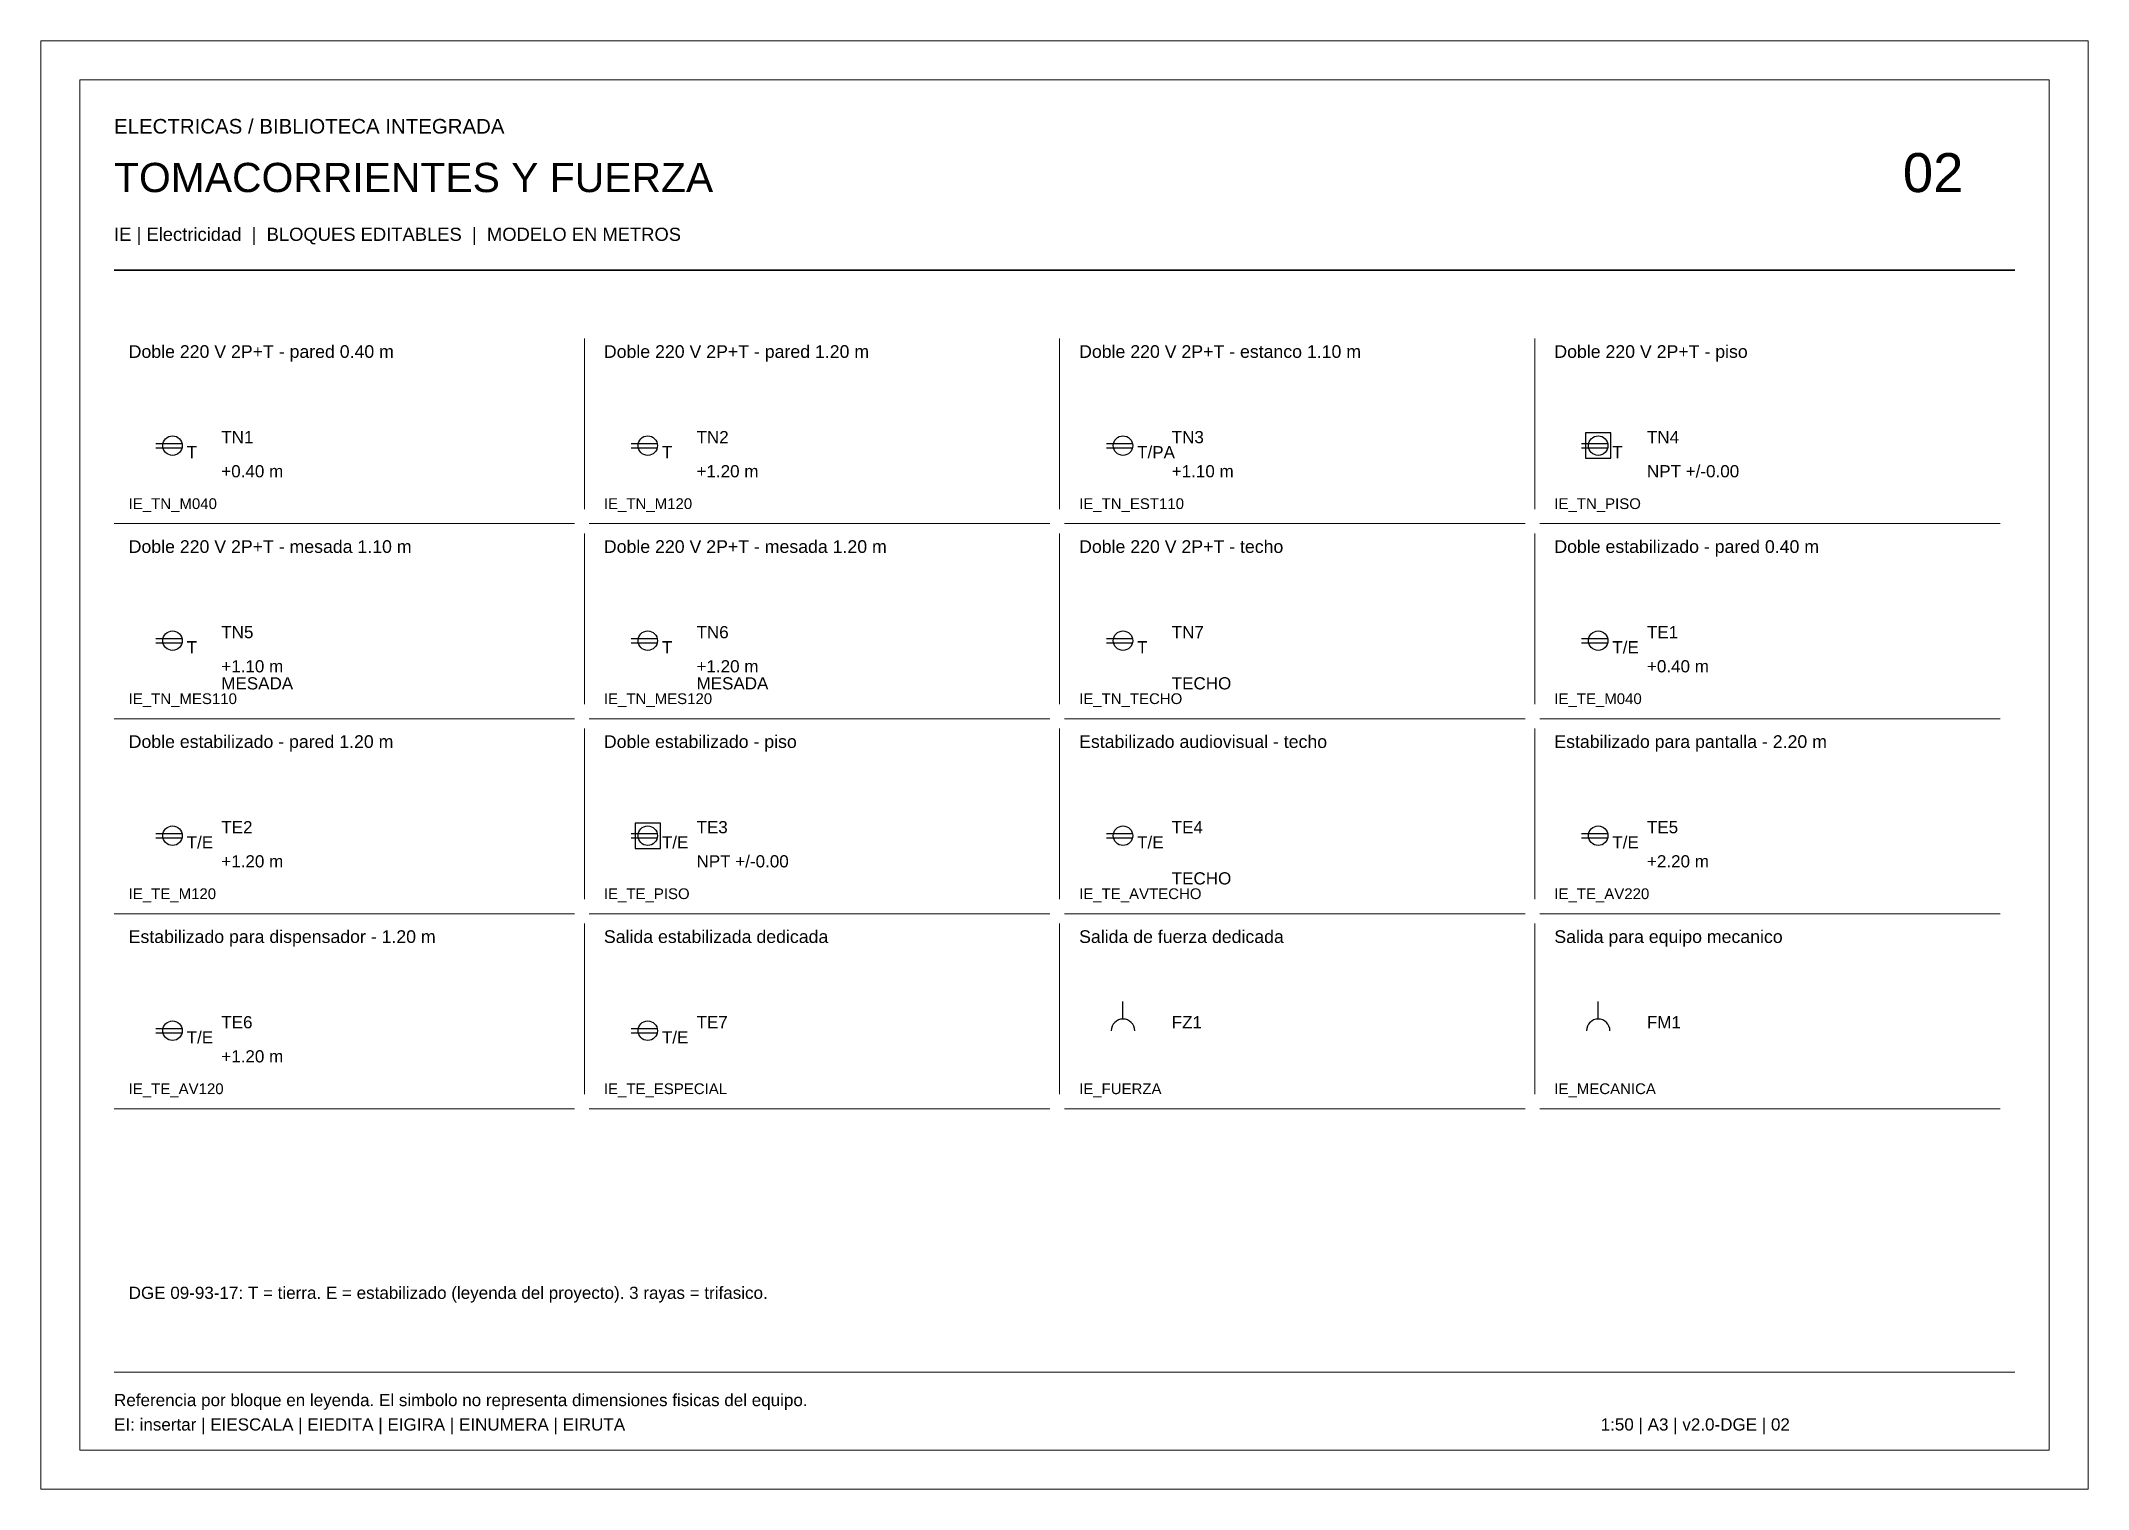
# Paper-space layout '02_TOMACORRIENTES_FUERZA' of a CAD drawing. Header units: metres, sheet in millimetres. Extents: x 0 to 420, y 0 to 297.
# The model-space entities are those that its viewports show. They can reach past a viewport. Long polylines and large blocks are cut down to what shows.
import ezdxf

# ---------------------------------------------------------------- set-up
doc = ezdxf.new("R2010")
doc.units = ezdxf.units.M
for name, color, linetype, lineweight in [('EIC-CATALOGO', 7, 'Continuous', 18), ('EIC-MARCO', 8, 'Continuous', 13), ('IE-FUERZA', 14, 'Continuous', 30), ('IE-TOMAS-ESTABILIZADOS', 14, 'Continuous', 25), ('IE-TOMAS-NORMALES', 7, 'Continuous', 25)]:
    doc.layers.add(name, color=color, linetype=linetype, lineweight=lineweight)
doc.layers.add('VIEWPORTS', color=8, linetype='Continuous', lineweight=0, plot=False)
doc.styles.add('EI_TEXTO', font='arial.ttf')

# ---------------------------------------------------------------- blocks, each defined once
blk = doc.blocks.new('IE_TN_M040')
at = {"color": 0, "lineweight": -2}
for p, q in [((-3.4, 0.45), (1.95, 0.45)), ((-3.4, -0.45), (1.95, -0.45))]:
    blk.add_line(p, q, dxfattribs=at)
blk.add_circle((0, 0), 2, dxfattribs=at)
at = {"color": 0, "style": 'EI_TEXTO', "flags": 1}
for tag in ['ALIMENTACION', 'TIPO', 'TABLERO', 'TENSION', 'SISTEMA', 'OBSERVACIONES', 'CONFIGURACION', 'CORRIENTE', 'CLASE_REFERENCIA', 'DESCRIPCION', 'MONTAJE', 'NORMA', 'PAGINA_DGE', 'NUM_TOMAS', 'IP']:
    blk.add_attdef(tag, (0, 0), '', height=2.5, dxfattribs=at)
at = {"color": 0, "style": 'EI_TEXTO'}
for tag, p in [('CODIGO', (10, 0.5)), ('DISTINTIVO', (2.9, -2.6)), ('ALTURA', (10, -6.5)), ('CIRCUITO', (10, -3)), ('NOTA_MONTAJE', (10, -10))]:
    blk.add_attdef(tag, p, '', height=2.5, dxfattribs=at)
blk = doc.blocks.new('IE_TN_M120')
at = {"color": 0, "lineweight": -2}
for p, q in [((-3.4, 0.45), (1.95, 0.45)), ((-3.4, -0.45), (1.95, -0.45))]:
    blk.add_line(p, q, dxfattribs=at)
blk.add_circle((0, 0), 2, dxfattribs=at)
at = {"color": 0, "style": 'EI_TEXTO', "flags": 1}
for tag in ['ALIMENTACION', 'TIPO', 'TABLERO', 'TENSION', 'SISTEMA', 'OBSERVACIONES', 'CONFIGURACION', 'CORRIENTE', 'CLASE_REFERENCIA', 'DESCRIPCION', 'MONTAJE', 'NORMA', 'PAGINA_DGE', 'NUM_TOMAS', 'IP']:
    blk.add_attdef(tag, (0, 0), '', height=2.5, dxfattribs=at)
at = {"color": 0, "style": 'EI_TEXTO'}
for tag, p in [('CODIGO', (10, 0.5)), ('DISTINTIVO', (2.9, -2.6)), ('ALTURA', (10, -6.5)), ('CIRCUITO', (10, -3)), ('NOTA_MONTAJE', (10, -10))]:
    blk.add_attdef(tag, p, '', height=2.5, dxfattribs=at)
blk = doc.blocks.new('IE_TN_EST110')
at = {"color": 0, "lineweight": -2}
for p, q in [((-3.4, 0.45), (1.95, 0.45)), ((-3.4, -0.45), (1.95, -0.45))]:
    blk.add_line(p, q, dxfattribs=at)
blk.add_circle((0, 0), 2, dxfattribs=at)
at = {"color": 0, "style": 'EI_TEXTO', "flags": 1}
for tag in ['ALIMENTACION', 'TIPO', 'TABLERO', 'TENSION', 'SISTEMA', 'OBSERVACIONES', 'CONFIGURACION', 'CORRIENTE', 'CLASE_REFERENCIA', 'DESCRIPCION', 'MONTAJE', 'NORMA', 'PAGINA_DGE', 'NUM_TOMAS', 'IP']:
    blk.add_attdef(tag, (0, 0), '', height=2.5, dxfattribs=at)
at = {"color": 0, "style": 'EI_TEXTO'}
for tag, p in [('CODIGO', (10, 0.5)), ('DISTINTIVO', (2.9, -2.6)), ('ALTURA', (10, -6.5)), ('CIRCUITO', (10, -3)), ('NOTA_MONTAJE', (10, -10))]:
    blk.add_attdef(tag, p, '', height=2.5, dxfattribs=at)
blk = doc.blocks.new('IE_TN_PISO')
at = {"color": 0, "lineweight": -2}
for p, q in [((-3.4, 0.45), (1.95, 0.45)), ((-3.4, -0.45), (1.95, -0.45))]:
    blk.add_line(p, q, dxfattribs=at)
blk.add_lwpolyline([(-2.6, -2.6), (2.6, -2.6), (2.6, 2.6), (-2.6, 2.6)], close=True, dxfattribs=at)
blk.add_circle((0, 0), 2, dxfattribs=at)
at = {"color": 0, "style": 'EI_TEXTO', "flags": 1}
for tag in ['ALIMENTACION', 'TIPO', 'TABLERO', 'TENSION', 'SISTEMA', 'OBSERVACIONES', 'CONFIGURACION', 'CORRIENTE', 'CLASE_REFERENCIA', 'DESCRIPCION', 'MONTAJE', 'NORMA', 'PAGINA_DGE', 'NUM_TOMAS', 'IP']:
    blk.add_attdef(tag, (0, 0), '', height=2.5, dxfattribs=at)
at = {"color": 0, "style": 'EI_TEXTO'}
for tag, p in [('CODIGO', (10, 0.5)), ('DISTINTIVO', (2.9, -2.6)), ('ALTURA', (10, -6.5)), ('CIRCUITO', (10, -3)), ('NOTA_MONTAJE', (10, -10))]:
    blk.add_attdef(tag, p, '', height=2.5, dxfattribs=at)
blk = doc.blocks.new('IE_TN_MES110')
at = {"color": 0, "lineweight": -2}
for p, q in [((-3.4, 0.45), (1.95, 0.45)), ((-3.4, -0.45), (1.95, -0.45))]:
    blk.add_line(p, q, dxfattribs=at)
blk.add_circle((0, 0), 2, dxfattribs=at)
at = {"color": 0, "style": 'EI_TEXTO', "flags": 1}
for tag in ['ALIMENTACION', 'TIPO', 'TABLERO', 'TENSION', 'SISTEMA', 'OBSERVACIONES', 'CONFIGURACION', 'CORRIENTE', 'CLASE_REFERENCIA', 'DESCRIPCION', 'MONTAJE', 'NORMA', 'PAGINA_DGE', 'NUM_TOMAS', 'IP']:
    blk.add_attdef(tag, (0, 0), '', height=2.5, dxfattribs=at)
at = {"color": 0, "style": 'EI_TEXTO'}
for tag, p in [('CODIGO', (10, 0.5)), ('DISTINTIVO', (2.9, -2.6)), ('ALTURA', (10, -6.5)), ('CIRCUITO', (10, -3)), ('NOTA_MONTAJE', (10, -10))]:
    blk.add_attdef(tag, p, '', height=2.5, dxfattribs=at)
blk = doc.blocks.new('IE_TN_MES120')
at = {"color": 0, "lineweight": -2}
for p, q in [((-3.4, 0.45), (1.95, 0.45)), ((-3.4, -0.45), (1.95, -0.45))]:
    blk.add_line(p, q, dxfattribs=at)
blk.add_circle((0, 0), 2, dxfattribs=at)
at = {"color": 0, "style": 'EI_TEXTO', "flags": 1}
for tag in ['ALIMENTACION', 'TIPO', 'TABLERO', 'TENSION', 'SISTEMA', 'OBSERVACIONES', 'CONFIGURACION', 'CORRIENTE', 'CLASE_REFERENCIA', 'DESCRIPCION', 'MONTAJE', 'NORMA', 'PAGINA_DGE', 'NUM_TOMAS', 'IP']:
    blk.add_attdef(tag, (0, 0), '', height=2.5, dxfattribs=at)
at = {"color": 0, "style": 'EI_TEXTO'}
for tag, p in [('CODIGO', (10, 0.5)), ('DISTINTIVO', (2.9, -2.6)), ('ALTURA', (10, -6.5)), ('CIRCUITO', (10, -3)), ('NOTA_MONTAJE', (10, -10))]:
    blk.add_attdef(tag, p, '', height=2.5, dxfattribs=at)
blk = doc.blocks.new('IE_TN_TECHO')
at = {"color": 0, "lineweight": -2}
for p, q in [((-3.4, 0.45), (1.95, 0.45)), ((-3.4, -0.45), (1.95, -0.45))]:
    blk.add_line(p, q, dxfattribs=at)
blk.add_circle((0, 0), 2, dxfattribs=at)
at = {"color": 0, "style": 'EI_TEXTO', "flags": 1}
for tag in ['ALIMENTACION', 'TIPO', 'TABLERO', 'TENSION', 'SISTEMA', 'OBSERVACIONES', 'CONFIGURACION', 'CORRIENTE', 'CLASE_REFERENCIA', 'DESCRIPCION', 'MONTAJE', 'NORMA', 'PAGINA_DGE', 'NUM_TOMAS', 'IP']:
    blk.add_attdef(tag, (0, 0), '', height=2.5, dxfattribs=at)
at = {"color": 0, "style": 'EI_TEXTO'}
for tag, p in [('CODIGO', (10, 0.5)), ('DISTINTIVO', (2.9, -2.6)), ('ALTURA', (10, -6.5)), ('CIRCUITO', (10, -3)), ('NOTA_MONTAJE', (10, -10))]:
    blk.add_attdef(tag, p, '', height=2.5, dxfattribs=at)
blk = doc.blocks.new('IE_TE_M040')
at = {"color": 0, "lineweight": -2}
for p, q in [((-3.4, 0.45), (1.95, 0.45)), ((-3.4, -0.45), (1.95, -0.45))]:
    blk.add_line(p, q, dxfattribs=at)
blk.add_circle((0, 0), 2, dxfattribs=at)
at = {"color": 0, "style": 'EI_TEXTO', "flags": 1}
for tag in ['ALIMENTACION', 'TIPO', 'TABLERO', 'TENSION', 'SISTEMA', 'OBSERVACIONES', 'CONFIGURACION', 'CORRIENTE', 'CLASE_REFERENCIA', 'DESCRIPCION', 'MONTAJE', 'NORMA', 'PAGINA_DGE', 'NUM_TOMAS', 'IP']:
    blk.add_attdef(tag, (0, 0), '', height=2.5, dxfattribs=at)
at = {"color": 0, "style": 'EI_TEXTO'}
for tag, p in [('CODIGO', (10, 0.5)), ('DISTINTIVO', (2.9, -2.6)), ('ALTURA', (10, -6.5)), ('CIRCUITO', (10, -3)), ('NOTA_MONTAJE', (10, -10))]:
    blk.add_attdef(tag, p, '', height=2.5, dxfattribs=at)
blk = doc.blocks.new('IE_TE_M120')
at = {"color": 0, "lineweight": -2}
for p, q in [((-3.4, 0.45), (1.95, 0.45)), ((-3.4, -0.45), (1.95, -0.45))]:
    blk.add_line(p, q, dxfattribs=at)
blk.add_circle((0, 0), 2, dxfattribs=at)
at = {"color": 0, "style": 'EI_TEXTO', "flags": 1}
for tag in ['ALIMENTACION', 'TIPO', 'TABLERO', 'TENSION', 'SISTEMA', 'OBSERVACIONES', 'CONFIGURACION', 'CORRIENTE', 'CLASE_REFERENCIA', 'DESCRIPCION', 'MONTAJE', 'NORMA', 'PAGINA_DGE', 'NUM_TOMAS', 'IP']:
    blk.add_attdef(tag, (0, 0), '', height=2.5, dxfattribs=at)
at = {"color": 0, "style": 'EI_TEXTO'}
for tag, p in [('CODIGO', (10, 0.5)), ('DISTINTIVO', (2.9, -2.6)), ('ALTURA', (10, -6.5)), ('CIRCUITO', (10, -3)), ('NOTA_MONTAJE', (10, -10))]:
    blk.add_attdef(tag, p, '', height=2.5, dxfattribs=at)
blk = doc.blocks.new('IE_TE_PISO')
at = {"color": 0, "lineweight": -2}
for p, q in [((-3.4, 0.45), (1.95, 0.45)), ((-3.4, -0.45), (1.95, -0.45))]:
    blk.add_line(p, q, dxfattribs=at)
blk.add_lwpolyline([(-2.6, -2.6), (2.6, -2.6), (2.6, 2.6), (-2.6, 2.6)], close=True, dxfattribs=at)
blk.add_circle((0, 0), 2, dxfattribs=at)
at = {"color": 0, "style": 'EI_TEXTO', "flags": 1}
for tag in ['ALIMENTACION', 'TIPO', 'TABLERO', 'TENSION', 'SISTEMA', 'OBSERVACIONES', 'CONFIGURACION', 'CORRIENTE', 'CLASE_REFERENCIA', 'DESCRIPCION', 'MONTAJE', 'NORMA', 'PAGINA_DGE', 'NUM_TOMAS', 'IP']:
    blk.add_attdef(tag, (0, 0), '', height=2.5, dxfattribs=at)
at = {"color": 0, "style": 'EI_TEXTO'}
for tag, p in [('CODIGO', (10, 0.5)), ('DISTINTIVO', (2.9, -2.6)), ('ALTURA', (10, -6.5)), ('CIRCUITO', (10, -3)), ('NOTA_MONTAJE', (10, -10))]:
    blk.add_attdef(tag, p, '', height=2.5, dxfattribs=at)
blk = doc.blocks.new('IE_TE_AVTECHO')
at = {"color": 0, "lineweight": -2}
for p, q in [((-3.4, 0.45), (1.95, 0.45)), ((-3.4, -0.45), (1.95, -0.45))]:
    blk.add_line(p, q, dxfattribs=at)
blk.add_circle((0, 0), 2, dxfattribs=at)
at = {"color": 0, "style": 'EI_TEXTO', "flags": 1}
for tag in ['ALIMENTACION', 'TIPO', 'TABLERO', 'TENSION', 'SISTEMA', 'OBSERVACIONES', 'CONFIGURACION', 'CORRIENTE', 'CLASE_REFERENCIA', 'DESCRIPCION', 'MONTAJE', 'NORMA', 'PAGINA_DGE', 'NUM_TOMAS', 'IP']:
    blk.add_attdef(tag, (0, 0), '', height=2.5, dxfattribs=at)
at = {"color": 0, "style": 'EI_TEXTO'}
for tag, p in [('CODIGO', (10, 0.5)), ('DISTINTIVO', (2.9, -2.6)), ('ALTURA', (10, -6.5)), ('CIRCUITO', (10, -3)), ('NOTA_MONTAJE', (10, -10))]:
    blk.add_attdef(tag, p, '', height=2.5, dxfattribs=at)
blk = doc.blocks.new('IE_TE_AV220')
at = {"color": 0, "lineweight": -2}
for p, q in [((-3.4, 0.45), (1.95, 0.45)), ((-3.4, -0.45), (1.95, -0.45))]:
    blk.add_line(p, q, dxfattribs=at)
blk.add_circle((0, 0), 2, dxfattribs=at)
at = {"color": 0, "style": 'EI_TEXTO', "flags": 1}
for tag in ['ALIMENTACION', 'TIPO', 'TABLERO', 'TENSION', 'SISTEMA', 'OBSERVACIONES', 'CONFIGURACION', 'CORRIENTE', 'CLASE_REFERENCIA', 'DESCRIPCION', 'MONTAJE', 'NORMA', 'PAGINA_DGE', 'NUM_TOMAS', 'IP']:
    blk.add_attdef(tag, (0, 0), '', height=2.5, dxfattribs=at)
at = {"color": 0, "style": 'EI_TEXTO'}
for tag, p in [('CODIGO', (10, 0.5)), ('DISTINTIVO', (2.9, -2.6)), ('ALTURA', (10, -6.5)), ('CIRCUITO', (10, -3)), ('NOTA_MONTAJE', (10, -10))]:
    blk.add_attdef(tag, p, '', height=2.5, dxfattribs=at)
blk = doc.blocks.new('IE_TE_AV120')
at = {"color": 0, "lineweight": -2}
for p, q in [((-3.4, 0.45), (1.95, 0.45)), ((-3.4, -0.45), (1.95, -0.45))]:
    blk.add_line(p, q, dxfattribs=at)
blk.add_circle((0, 0), 2, dxfattribs=at)
at = {"color": 0, "style": 'EI_TEXTO', "flags": 1}
for tag in ['ALIMENTACION', 'TIPO', 'TABLERO', 'TENSION', 'SISTEMA', 'OBSERVACIONES', 'CONFIGURACION', 'CORRIENTE', 'CLASE_REFERENCIA', 'DESCRIPCION', 'MONTAJE', 'NORMA', 'PAGINA_DGE', 'NUM_TOMAS', 'IP']:
    blk.add_attdef(tag, (0, 0), '', height=2.5, dxfattribs=at)
at = {"color": 0, "style": 'EI_TEXTO'}
for tag, p in [('CODIGO', (10, 0.5)), ('DISTINTIVO', (2.9, -2.6)), ('ALTURA', (10, -6.5)), ('CIRCUITO', (10, -3)), ('NOTA_MONTAJE', (10, -10))]:
    blk.add_attdef(tag, p, '', height=2.5, dxfattribs=at)
blk = doc.blocks.new('IE_TE_ESPECIAL')
at = {"color": 0, "lineweight": -2}
for p, q in [((-3.4, 0.45), (1.95, 0.45)), ((-3.4, -0.45), (1.95, -0.45))]:
    blk.add_line(p, q, dxfattribs=at)
blk.add_circle((0, 0), 2, dxfattribs=at)
at = {"color": 0, "style": 'EI_TEXTO', "flags": 1}
for tag in ['ALIMENTACION', 'TIPO', 'TABLERO', 'TENSION', 'SISTEMA', 'OBSERVACIONES', 'CONFIGURACION', 'CORRIENTE', 'CLASE_REFERENCIA', 'DESCRIPCION', 'MONTAJE', 'NORMA', 'PAGINA_DGE', 'NUM_TOMAS', 'IP']:
    blk.add_attdef(tag, (0, 0), '', height=2.5, dxfattribs=at)
at = {"color": 0, "style": 'EI_TEXTO'}
for tag, p in [('CODIGO', (10, 0.5)), ('DISTINTIVO', (2.9, -2.6)), ('ALTURA', (10, -6.5)), ('CIRCUITO', (10, -3)), ('NOTA_MONTAJE', (10, -10))]:
    blk.add_attdef(tag, p, '', height=2.5, dxfattribs=at)
blk = doc.blocks.new('IE_FUERZA')
at = {"color": 0, "lineweight": -2}
blk.add_line((0, 2.4), (0, 6), dxfattribs=at)
blk.add_arc((0, 0), 2.4, 0, 180, dxfattribs=at)
at = {"color": 0, "style": 'EI_TEXTO', "flags": 1}
for tag in ['TIPO', 'TABLERO', 'TENSION', 'SISTEMA', 'OBSERVACIONES', 'CLASE_REFERENCIA', 'DESCRIPCION', 'MONTAJE', 'NORMA', 'FASES', 'POTENCIA', 'EQUIPO', 'PAGINA_DGE']:
    blk.add_attdef(tag, (0, 0), '', height=2.5, dxfattribs=at)
at = {"color": 0, "style": 'EI_TEXTO'}
for tag, p in [('CODIGO', (10, 0.5)), ('ALTURA', (10, -6.5)), ('CIRCUITO', (10, -3))]:
    blk.add_attdef(tag, p, '', height=2.5, dxfattribs=at)
blk = doc.blocks.new('IE_MECANICA')
at = {"color": 0, "lineweight": -2}
blk.add_line((0, 2.4), (0, 6), dxfattribs=at)
blk.add_arc((0, 0), 2.4, 0, 180, dxfattribs=at)
at = {"color": 0, "style": 'EI_TEXTO', "flags": 1}
for tag in ['TIPO', 'TABLERO', 'TENSION', 'SISTEMA', 'OBSERVACIONES', 'CLASE_REFERENCIA', 'DESCRIPCION', 'MONTAJE', 'NORMA', 'FASES', 'POTENCIA', 'EQUIPO', 'PAGINA_DGE']:
    blk.add_attdef(tag, (0, 0), '', height=2.5, dxfattribs=at)
at = {"color": 0, "style": 'EI_TEXTO'}
for tag, p in [('CODIGO', (10, 0.5)), ('ALTURA', (10, -6.5)), ('CIRCUITO', (10, -3))]:
    blk.add_attdef(tag, p, '', height=2.5, dxfattribs=at)

msp = doc.modelspace()

# ---------------------------------------------------------------- linework, layer by layer
at = {"layer": 'EIC-MARCO', "color": 34, "lineweight": 35}
msp.add_line((23.25, -27.5), (42.75, -27.5), dxfattribs=at)
at = {"layer": 'EIC-MARCO', "color": 8, "lineweight": 13}
for p, q in [((28.075, -29.95), (28.075, -28.2)), ((32.95, -29.95), (32.95, -28.2)), ((37.825, -29.95), (37.825, -28.2)), ((23.25, -30.1), (27.975, -30.1)), ((28.075, -31.95), (28.075, -30.2)), ((28.125, -30.1), (32.85, -30.1)), ((32.95, -31.95), (32.95, -30.2)), ((33, -30.1), (37.725, -30.1)), ((37.825, -31.95), (37.825, -30.2)), ((37.875, -30.1), (42.6, -30.1)), ((23.25, -32.1), (27.975, -32.1)), ((28.125, -32.1), (32.85, -32.1)), ((33, -32.1), (37.725, -32.1)), ((37.875, -32.1), (42.6, -32.1)), ((28.075, -33.95), (28.075, -32.2)), ((32.95, -33.95), (32.95, -32.2)), ((37.825, -33.95), (37.825, -32.2)), ((23.25, -34.1), (27.975, -34.1)), ((28.075, -35.95), (28.075, -34.2)), ((28.125, -34.1), (32.85, -34.1)), ((32.95, -35.95), (32.95, -34.2)), ((33, -34.1), (37.725, -34.1)), ((37.825, -35.95), (37.825, -34.2)), ((37.875, -34.1), (42.6, -34.1)), ((23.25, -36.1), (27.975, -36.1)), ((28.125, -36.1), (32.85, -36.1)), ((33, -36.1), (37.725, -36.1)), ((37.875, -36.1), (42.6, -36.1)), ((23.25, -38.8), (42.75, -38.8))]:
    msp.add_line(p, q, dxfattribs=at)
at = {"layer": 'EIC-MARCO'}
msp.add_lwpolyline([(22.9, -39.6), (43.1, -39.6), (43.1, -25.55), (22.9, -25.55)], close=True, dxfattribs=at)

# ---------------------------------------------------------------- block references
at = {"layer": 'IE-FUERZA'}
ref = msp.add_blockref('IE_FUERZA', (33.6, -35.3), dxfattribs=dict(at, xscale=0.05, yscale=0.05, zscale=0.05))
ref.add_attrib('CODIGO', 'FZ1', (34.1, -35.275), dxfattribs={"layer": '0', "height": 0.125, "style": 'EI_TEXTO'})
ref = msp.add_blockref('IE_MECANICA', (38.475, -35.3), dxfattribs=dict(at, xscale=0.05, yscale=0.05, zscale=0.05))
ref.add_attrib('CODIGO', 'FM1', (38.975, -35.275), dxfattribs={"layer": '0', "height": 0.125, "style": 'EI_TEXTO'})
at = {"layer": 'IE-TOMAS-ESTABILIZADOS'}
ref = msp.add_blockref('IE_TE_M040', (38.475, -31.3), dxfattribs=dict(at, xscale=0.05, yscale=0.05, zscale=0.05))
ref.add_attrib('CODIGO', 'TE1', (38.975, -31.275), dxfattribs={"layer": '0', "height": 0.125, "style": 'EI_TEXTO'})
ref.add_attrib('ALTURA', '+0.40 m', (38.975, -31.625), dxfattribs={"layer": '0', "height": 0.125, "style": 'EI_TEXTO'})
ref.add_attrib('DISTINTIVO', 'T/E', (38.62, -31.43), dxfattribs={"layer": '0', "height": 0.125, "style": 'EI_TEXTO'})
ref = msp.add_blockref('IE_TE_M120', (23.85, -33.3), dxfattribs=dict(at, xscale=0.05, yscale=0.05, zscale=0.05))
ref.add_attrib('CODIGO', 'TE2', (24.35, -33.275), dxfattribs={"layer": '0', "height": 0.125, "style": 'EI_TEXTO'})
ref.add_attrib('ALTURA', '+1.20 m', (24.35, -33.625), dxfattribs={"layer": '0', "height": 0.125, "style": 'EI_TEXTO'})
ref.add_attrib('DISTINTIVO', 'T/E', (23.995, -33.43), dxfattribs={"layer": '0', "height": 0.125, "style": 'EI_TEXTO'})
ref = msp.add_blockref('IE_TE_PISO', (28.725, -33.3), dxfattribs=dict(at, xscale=0.05, yscale=0.05, zscale=0.05))
ref.add_attrib('CODIGO', 'TE3', (29.225, -33.275), dxfattribs={"layer": '0', "height": 0.125, "style": 'EI_TEXTO'})
ref.add_attrib('ALTURA', 'NPT +/-0.00', (29.225, -33.625), dxfattribs={"layer": '0', "height": 0.125, "style": 'EI_TEXTO'})
ref.add_attrib('DISTINTIVO', 'T/E', (28.87, -33.43), dxfattribs={"layer": '0', "height": 0.125, "style": 'EI_TEXTO'})
ref = msp.add_blockref('IE_TE_AVTECHO', (33.6, -33.3), dxfattribs=dict(at, xscale=0.05, yscale=0.05, zscale=0.05))
ref.add_attrib('CODIGO', 'TE4', (34.1, -33.275), dxfattribs={"layer": '0', "height": 0.125, "style": 'EI_TEXTO'})
ref.add_attrib('DISTINTIVO', 'T/E', (33.745, -33.43), dxfattribs={"layer": '0', "height": 0.125, "style": 'EI_TEXTO'})
ref.add_attrib('NOTA_MONTAJE', 'TECHO', (34.1, -33.8), dxfattribs={"layer": '0', "height": 0.125, "style": 'EI_TEXTO'})
ref = msp.add_blockref('IE_TE_AV220', (38.475, -33.3), dxfattribs=dict(at, xscale=0.05, yscale=0.05, zscale=0.05))
ref.add_attrib('CODIGO', 'TE5', (38.975, -33.275), dxfattribs={"layer": '0', "height": 0.125, "style": 'EI_TEXTO'})
ref.add_attrib('ALTURA', '+2.20 m', (38.975, -33.625), dxfattribs={"layer": '0', "height": 0.125, "style": 'EI_TEXTO'})
ref.add_attrib('DISTINTIVO', 'T/E', (38.62, -33.43), dxfattribs={"layer": '0', "height": 0.125, "style": 'EI_TEXTO'})
ref = msp.add_blockref('IE_TE_AV120', (23.85, -35.3), dxfattribs=dict(at, xscale=0.05, yscale=0.05, zscale=0.05))
ref.add_attrib('CODIGO', 'TE6', (24.35, -35.275), dxfattribs={"layer": '0', "height": 0.125, "style": 'EI_TEXTO'})
ref.add_attrib('ALTURA', '+1.20 m', (24.35, -35.625), dxfattribs={"layer": '0', "height": 0.125, "style": 'EI_TEXTO'})
ref.add_attrib('DISTINTIVO', 'T/E', (23.995, -35.43), dxfattribs={"layer": '0', "height": 0.125, "style": 'EI_TEXTO'})
ref = msp.add_blockref('IE_TE_ESPECIAL', (28.725, -35.3), dxfattribs=dict(at, xscale=0.05, yscale=0.05, zscale=0.05))
ref.add_attrib('CODIGO', 'TE7', (29.225, -35.275), dxfattribs={"layer": '0', "height": 0.125, "style": 'EI_TEXTO'})
ref.add_attrib('DISTINTIVO', 'T/E', (28.87, -35.43), dxfattribs={"layer": '0', "height": 0.125, "style": 'EI_TEXTO'})
at = {"layer": 'IE-TOMAS-NORMALES'}
ref = msp.add_blockref('IE_TN_M040', (23.85, -29.3), dxfattribs=dict(at, xscale=0.05, yscale=0.05, zscale=0.05))
ref.add_attrib('CODIGO', 'TN1', (24.35, -29.275), dxfattribs={"layer": '0', "height": 0.125, "style": 'EI_TEXTO'})
ref.add_attrib('ALTURA', '+0.40 m', (24.35, -29.625), dxfattribs={"layer": '0', "height": 0.125, "style": 'EI_TEXTO'})
ref.add_attrib('DISTINTIVO', 'T', (23.995, -29.43), dxfattribs={"layer": '0', "height": 0.125, "style": 'EI_TEXTO'})
ref = msp.add_blockref('IE_TN_M120', (28.725, -29.3), dxfattribs=dict(at, xscale=0.05, yscale=0.05, zscale=0.05))
ref.add_attrib('CODIGO', 'TN2', (29.225, -29.275), dxfattribs={"layer": '0', "height": 0.125, "style": 'EI_TEXTO'})
ref.add_attrib('ALTURA', '+1.20 m', (29.225, -29.625), dxfattribs={"layer": '0', "height": 0.125, "style": 'EI_TEXTO'})
ref.add_attrib('DISTINTIVO', 'T', (28.87, -29.43), dxfattribs={"layer": '0', "height": 0.125, "style": 'EI_TEXTO'})
ref = msp.add_blockref('IE_TN_EST110', (33.6, -29.3), dxfattribs=dict(at, xscale=0.05, yscale=0.05, zscale=0.05))
ref.add_attrib('CODIGO', 'TN3', (34.1, -29.275), dxfattribs={"layer": '0', "height": 0.125, "style": 'EI_TEXTO'})
ref.add_attrib('ALTURA', '+1.10 m', (34.1, -29.625), dxfattribs={"layer": '0', "height": 0.125, "style": 'EI_TEXTO'})
ref.add_attrib('DISTINTIVO', 'T/PA', (33.745, -29.43), dxfattribs={"layer": '0', "height": 0.125, "style": 'EI_TEXTO'})
ref = msp.add_blockref('IE_TN_PISO', (38.475, -29.3), dxfattribs=dict(at, xscale=0.05, yscale=0.05, zscale=0.05))
ref.add_attrib('CODIGO', 'TN4', (38.975, -29.275), dxfattribs={"layer": '0', "height": 0.125, "style": 'EI_TEXTO'})
ref.add_attrib('ALTURA', 'NPT +/-0.00', (38.975, -29.625), dxfattribs={"layer": '0', "height": 0.125, "style": 'EI_TEXTO'})
ref.add_attrib('DISTINTIVO', 'T', (38.62, -29.43), dxfattribs={"layer": '0', "height": 0.125, "style": 'EI_TEXTO'})
ref = msp.add_blockref('IE_TN_MES110', (23.85, -31.3), dxfattribs=dict(at, xscale=0.05, yscale=0.05, zscale=0.05))
ref.add_attrib('CODIGO', 'TN5', (24.35, -31.275), dxfattribs={"layer": '0', "height": 0.125, "style": 'EI_TEXTO'})
ref.add_attrib('ALTURA', '+1.10 m', (24.35, -31.625), dxfattribs={"layer": '0', "height": 0.125, "style": 'EI_TEXTO'})
ref.add_attrib('DISTINTIVO', 'T', (23.995, -31.43), dxfattribs={"layer": '0', "height": 0.125, "style": 'EI_TEXTO'})
ref.add_attrib('NOTA_MONTAJE', 'MESADA', (24.35, -31.8), dxfattribs={"layer": '0', "height": 0.125, "style": 'EI_TEXTO'})
ref = msp.add_blockref('IE_TN_MES120', (28.725, -31.3), dxfattribs=dict(at, xscale=0.05, yscale=0.05, zscale=0.05))
ref.add_attrib('CODIGO', 'TN6', (29.225, -31.275), dxfattribs={"layer": '0', "height": 0.125, "style": 'EI_TEXTO'})
ref.add_attrib('ALTURA', '+1.20 m', (29.225, -31.625), dxfattribs={"layer": '0', "height": 0.125, "style": 'EI_TEXTO'})
ref.add_attrib('DISTINTIVO', 'T', (28.87, -31.43), dxfattribs={"layer": '0', "height": 0.125, "style": 'EI_TEXTO'})
ref.add_attrib('NOTA_MONTAJE', 'MESADA', (29.225, -31.8), dxfattribs={"layer": '0', "height": 0.125, "style": 'EI_TEXTO'})
ref = msp.add_blockref('IE_TN_TECHO', (33.6, -31.3), dxfattribs=dict(at, xscale=0.05, yscale=0.05, zscale=0.05))
ref.add_attrib('CODIGO', 'TN7', (34.1, -31.275), dxfattribs={"layer": '0', "height": 0.125, "style": 'EI_TEXTO'})
ref.add_attrib('DISTINTIVO', 'T', (33.745, -31.43), dxfattribs={"layer": '0', "height": 0.125, "style": 'EI_TEXTO'})
ref.add_attrib('NOTA_MONTAJE', 'TECHO', (34.1, -31.8), dxfattribs={"layer": '0', "height": 0.125, "style": 'EI_TEXTO'})

# ---------------------------------------------------------------- texts
at = {"layer": 'EIC-CATALOGO', "color": 34, "style": 'EI_TEXTO'}
for s, height, p in [('ELECTRICAS / BIBLIOTECA INTEGRADA', 0.15, (23.25, -26.1)), ('02', 0.4, (41.6, -26.7))]:
    msp.add_text(s, height=height, dxfattribs=at).set_placement(p)
at = {"layer": 'EIC-CATALOGO', "color": 7, "style": 'EI_TEXTO'}
for s, height, p in [('TOMACORRIENTES Y FUERZA', 0.3, (23.25, -26.7)), ('IE | Electricidad  |  BLOQUES EDITABLES  |  MODELO EN METROS', 0.135, (23.25, -27.2)), ('Doble 220 V 2P+T - pared 0.40 m', 0.13, (23.4, -28.4)), ('Doble 220 V 2P+T - pared 1.20 m', 0.13, (28.275, -28.4)), ('Doble 220 V 2P+T - estanco 1.10 m', 0.13, (33.15, -28.4)), ('Doble 220 V 2P+T - piso', 0.13, (38.025, -28.4)), ('Doble 220 V 2P+T - mesada 1.10 m', 0.13, (23.4, -30.4)), ('Doble 220 V 2P+T - mesada 1.20 m', 0.13, (28.275, -30.4)), ('Doble 220 V 2P+T - techo', 0.13, (33.15, -30.4)), ('Doble estabilizado - pared 0.40 m', 0.13, (38.025, -30.4)), ('Doble estabilizado - pared 1.20 m', 0.13, (23.4, -32.4)), ('Doble estabilizado - piso', 0.13, (28.275, -32.4)), ('Estabilizado audiovisual - techo', 0.13, (33.15, -32.4)), ('Estabilizado para pantalla - 2.20 m', 0.13, (38.025, -32.4)), ('Estabilizado para dispensador - 1.20 m', 0.13, (23.4, -34.4)), ('Salida estabilizada dedicada', 0.13, (28.275, -34.4)), ('Salida de fuerza dedicada', 0.13, (33.15, -34.4)), ('Salida para equipo mecanico', 0.13, (38.025, -34.4)), ('DGE 09-93-17: T = tierra. E = estabilizado (leyenda del proyecto). 3 rayas = trifasico.', 0.125, (23.4, -38.05)), ('Referencia por bloque en leyenda. El simbolo no representa dimensiones fisicas del equipo.', 0.125, (23.25, -39.15)), ('EI: insertar | EIESCALA | EIEDITA | EIGIRA | EINUMERA | EIRUTA', 0.125, (23.25, -39.4)), ('1:50 | A3 | v2.0-DGE | 02', 0.125, (38.5, -39.4))]:
    msp.add_text(s, height=height, dxfattribs=at).set_placement(p)
at = {"layer": 'EIC-CATALOGO', "color": 8, "style": 'EI_TEXTO'}
for s, p in [('IE_TN_M040', (23.4, -29.95)), ('IE_TN_M120', (28.275, -29.95)), ('IE_TN_EST110', (33.15, -29.95)), ('IE_TN_PISO', (38.025, -29.95)), ('IE_TN_MES110', (23.4, -31.95)), ('IE_TN_MES120', (28.275, -31.95)), ('IE_TN_TECHO', (33.15, -31.95)), ('IE_TE_M040', (38.025, -31.95)), ('IE_TE_M120', (23.4, -33.95)), ('IE_TE_PISO', (28.275, -33.95)), ('IE_TE_AVTECHO', (33.15, -33.95)), ('IE_TE_AV220', (38.025, -33.95)), ('IE_TE_AV120', (23.4, -35.95)), ('IE_TE_ESPECIAL', (28.275, -35.95)), ('IE_FUERZA', (33.15, -35.95)), ('IE_MECANICA', (38.025, -35.95))]:
    msp.add_text(s, height=0.11, dxfattribs=at).set_placement(p)

psp = doc.layouts.new('02_TOMACORRIENTES_FUERZA')

# ---------------------------------------------------------------- viewports
at = {"layer": 'VIEWPORTS'}
psp.add_viewport(center=(210, 148.5), size=(420, 297), view_center_point=(33, -32.575), view_height=14.85, dxfattribs=at)

doc.saveas('drawing.dxf')
